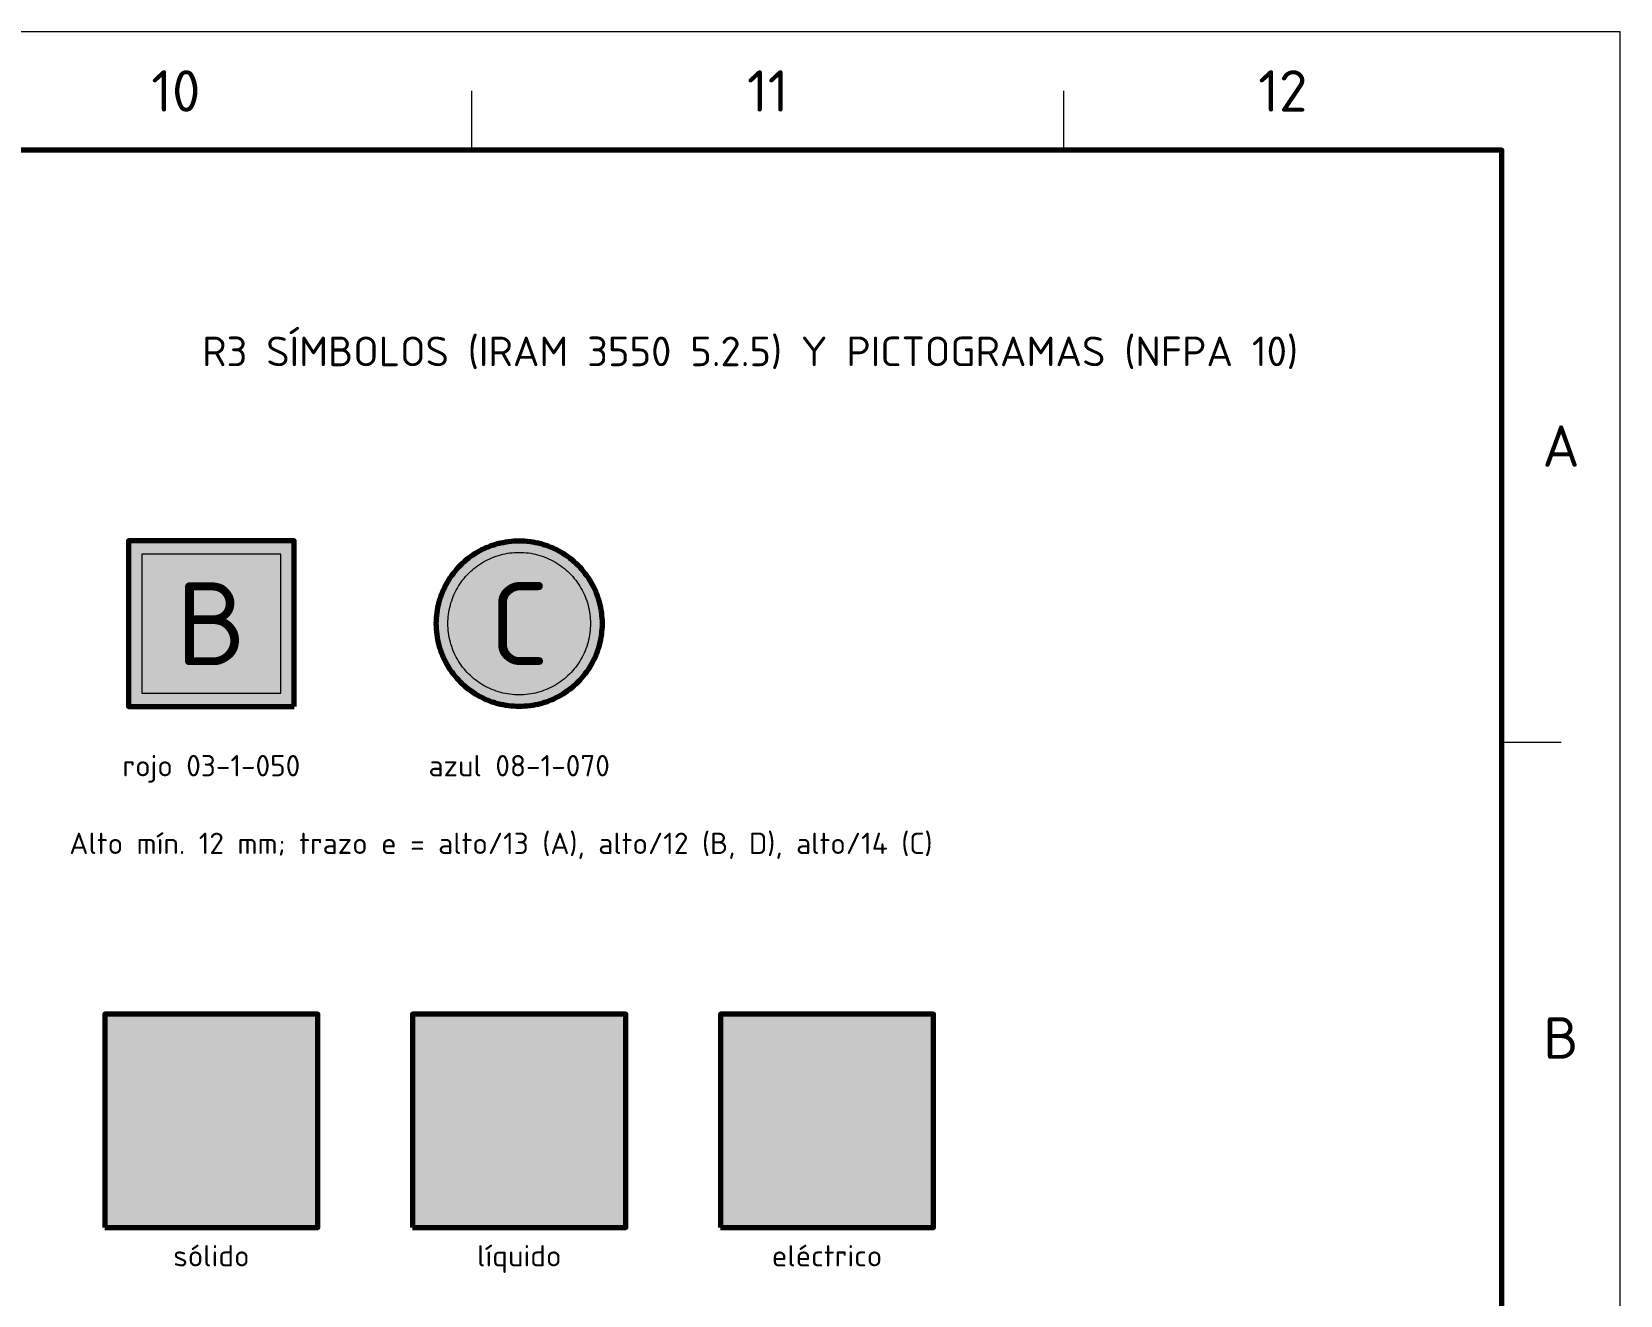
# Model space of a CAD drawing. Header units: millimetres. Extents: x 0 to 2208, y 0 to 420.
# Drawn here: x 2073.8 to 2208, y 313.3 to 420 of the extents above; entities that cross this region are included whole.
import ezdxf
from ezdxf.enums import TextEntityAlignment as Align

# ---------------------------------------------------------------- set-up
doc = ezdxf.new("R2010")
doc.units = ezdxf.units.MM
for name, color, linetype, lineweight in [('01-VISIBLE', 7, 'CONTINUOUS', 70), ('06-TEXTO', 7, 'CONTINUOUS', 25), ('07-RECUADRO', 7, 'CONTINUOUS', 70), ('08-FINA', 5, 'CONTINUOUS', 18), ('13-GRAFICA', 30, 'CONTINUOUS', 18)]:
    doc.layers.add(name, color=color, linetype=linetype, lineweight=lineweight)
doc.styles.add('ISO3098', font='isocpeur.ttf')

msp = doc.modelspace()

# ---------------------------------------------------------------- hatches: boundary and pattern name
at = {"layer": '13-GRAFICA', "true_color": 0xc81e2d}
h = msp.add_hatch(color=7, dxfattribs=at)
h.dxf.hatch_style = 1
h.paths.add_polyline_path([(2096, 363), (2096, 377), (2082, 377), (2082, 363)])
at = {"layer": '13-GRAFICA', "true_color": 0x005eaa}
h = msp.add_hatch(color=7, dxfattribs=at)
h.dxf.hatch_style = 1
h.paths.add_polyline_path([(2122, 370), (2121.996, 369.771), (2121.985, 369.542), (2121.966, 369.314), (2121.94, 369.086), (2121.907, 368.86), (2121.865, 368.634), (2121.817, 368.41), (2121.761, 368.188), (2121.699, 367.968), (2121.629, 367.75), (2121.551, 367.534), (2121.467, 367.321), (2121.376, 367.111), (2121.278, 366.904), (2121.173, 366.7), (2121.062, 366.5), (2120.944, 366.304), (2120.82, 366.111), (2120.69, 365.923), (2120.553, 365.739), (2120.411, 365.559), (2120.263, 365.385), (2120.109, 365.215), (2119.95, 365.05), (2119.785, 364.891), (2119.615, 364.737), (2119.441, 364.589), (2119.261, 364.447), (2119.077, 364.31), (2118.889, 364.18), (2118.696, 364.056), (2118.5, 363.938), (2118.3, 363.827), (2118.096, 363.722), (2117.889, 363.624), (2117.679, 363.533), (2117.466, 363.449), (2117.25, 363.371), (2117.032, 363.301), (2116.812, 363.239), (2116.59, 363.183), (2116.366, 363.135), (2116.14, 363.093), (2115.914, 363.06), (2115.686, 363.034), (2115.458, 363.015), (2115.229, 363.004), (2115, 363), (2114.771, 363.004), (2114.542, 363.015), (2114.314, 363.034), (2114.086, 363.06), (2113.86, 363.093), (2113.634, 363.135), (2113.41, 363.183), (2113.188, 363.239), (2112.968, 363.301), (2112.75, 363.371), (2112.534, 363.449), (2112.321, 363.533), (2112.111, 363.624), (2111.904, 363.722), (2111.7, 363.827), (2111.5, 363.938), (2111.304, 364.056), (2111.111, 364.18), (2110.923, 364.31), (2110.739, 364.447), (2110.559, 364.589), (2110.385, 364.737), (2110.215, 364.891), (2110.05, 365.05), (2109.891, 365.215), (2109.737, 365.385), (2109.589, 365.559), (2109.447, 365.739), (2109.31, 365.923), (2109.18, 366.111), (2109.056, 366.304), (2108.938, 366.5), (2108.827, 366.7), (2108.722, 366.904), (2108.624, 367.111), (2108.533, 367.321), (2108.449, 367.534), (2108.371, 367.75), (2108.301, 367.968), (2108.239, 368.188), (2108.183, 368.41), (2108.135, 368.634), (2108.093, 368.86), (2108.06, 369.086), (2108.034, 369.314), (2108.015, 369.542), (2108.004, 369.771), (2108, 370), (2108.004, 370.229), (2108.015, 370.458), (2108.034, 370.686), (2108.06, 370.914), (2108.093, 371.14), (2108.135, 371.366), (2108.183, 371.59), (2108.239, 371.812), (2108.301, 372.032), (2108.371, 372.25), (2108.449, 372.466), (2108.533, 372.679), (2108.624, 372.889), (2108.722, 373.096), (2108.827, 373.3), (2108.938, 373.5), (2109.056, 373.696), (2109.18, 373.889), (2109.31, 374.077), (2109.447, 374.261), (2109.589, 374.441), (2109.737, 374.615), (2109.891, 374.785), (2110.05, 374.95), (2110.215, 375.109), (2110.385, 375.263), (2110.559, 375.411), (2110.739, 375.553), (2110.923, 375.69), (2111.111, 375.82), (2111.304, 375.944), (2111.5, 376.062), (2111.7, 376.173), (2111.904, 376.278), (2112.111, 376.376), (2112.321, 376.467), (2112.534, 376.551), (2112.75, 376.629), (2112.968, 376.699), (2113.188, 376.761), (2113.41, 376.817), (2113.634, 376.865), (2113.86, 376.907), (2114.086, 376.94), (2114.314, 376.966), (2114.542, 376.985), (2114.771, 376.996), (2115, 377), (2115.229, 376.996), (2115.458, 376.985), (2115.686, 376.966), (2115.914, 376.94), (2116.14, 376.907), (2116.366, 376.865), (2116.59, 376.817), (2116.812, 376.761), (2117.032, 376.699), (2117.25, 376.629), (2117.466, 376.551), (2117.679, 376.467), (2117.889, 376.376), (2118.096, 376.278), (2118.3, 376.173), (2118.5, 376.062), (2118.696, 375.944), (2118.889, 375.82), (2119.077, 375.69), (2119.261, 375.553), (2119.441, 375.411), (2119.615, 375.263), (2119.785, 375.109), (2119.95, 374.95), (2120.109, 374.785), (2120.263, 374.615), (2120.411, 374.441), (2120.553, 374.261), (2120.69, 374.077), (2120.82, 373.889), (2120.944, 373.696), (2121.062, 373.5), (2121.173, 373.3), (2121.278, 373.096), (2121.376, 372.889), (2121.467, 372.679), (2121.551, 372.466), (2121.629, 372.25), (2121.699, 372.032), (2121.761, 371.812), (2121.817, 371.59), (2121.865, 371.366), (2121.907, 371.14), (2121.94, 370.914), (2121.966, 370.686), (2121.985, 370.458), (2121.996, 370.229)])
at = {"layer": '13-GRAFICA', "true_color": 0x191919}
h = msp.add_hatch(color=7, dxfattribs=at)
h.dxf.hatch_style = 1
h.paths.add_polyline_path([(2098, 319), (2098, 337), (2080, 337), (2080, 319)])
at = {"layer": '13-GRAFICA', "true_color": 0xc81e2d}
h = msp.add_hatch(color=7, dxfattribs=at)
h.dxf.hatch_style = 1
h.paths.add_polyline_path([(2080, 335.218), (2080, 337), (2081.782, 337), (2098, 320.782), (2098, 319), (2096.218, 319)])
at = {"layer": '13-GRAFICA', "true_color": 0x005eaa}
h = msp.add_hatch(color=7, dxfattribs=at)
h.dxf.hatch_style = 1
h.paths.add_polyline_path([(2124, 319), (2124, 337), (2106, 337), (2106, 319)])
h = msp.add_hatch(color=7, dxfattribs=at)
h.dxf.hatch_style = 1
h.paths.add_polyline_path([(2150, 319), (2150, 337), (2132, 337), (2132, 319)])
at = {"layer": '13-GRAFICA', "true_color": 0xffffff}
h = msp.add_hatch(color=7, dxfattribs=at)
h.dxf.hatch_style = 1
h.paths.add_polyline_path([(2141.845, 326.656), (2141.819, 326.663), (2141.793, 326.672), (2141.768, 326.684), (2141.745, 326.699), (2141.723, 326.716), (2141.704, 326.735), (2141.686, 326.756), (2141.67, 326.778), (2141.657, 326.802), (2141.646, 326.828), (2140.926, 328.808), (2140.918, 328.834), (2140.913, 328.861), (2140.91, 328.888), (2140.91, 328.915), (2140.913, 328.943), (2140.919, 328.97), (2140.928, 328.996), (2140.939, 329.021), (2141.839, 330.821), (2141.851, 330.844), (2141.867, 330.865), (2141.884, 330.885), (2141.903, 330.904), (2141.923, 330.92), (2141.946, 330.934), (2141.969, 330.946), (2141.994, 330.956), (2142.019, 330.963), (2142.045, 330.968), (2142.071, 330.97), (2142.098, 330.969), (2142.124, 330.966), (2142.15, 330.961), (2142.175, 330.953), (2142.199, 330.942), (2142.222, 330.93), (2142.244, 330.915), (2142.264, 330.898), (2142.282, 330.879), (2142.299, 330.858), (2142.313, 330.836), (2142.609, 330.329), (2143.168, 332.565), (2143.176, 332.591), (2143.186, 332.616), (2143.199, 332.639), (2143.213, 332.661), (2143.23, 332.682), (2143.249, 332.701), (2143.27, 332.717), (2143.292, 332.732), (2143.316, 332.745), (2143.34, 332.755), (2143.366, 332.762), (2143.392, 332.767), (2143.419, 332.77), (2143.445, 332.77), (2143.472, 332.767), (2143.498, 332.761), (2143.523, 332.753), (2143.548, 332.743), (2143.571, 332.73), (2143.593, 332.715), (2143.614, 332.698), (2143.632, 332.679), (2143.649, 332.658), (2144.407, 331.609), (2144.872, 335.949), (2144.876, 335.975), (2144.883, 336.001), (2144.892, 336.027), (2144.904, 336.051), (2144.918, 336.074), (2144.934, 336.095), (2144.953, 336.115), (2144.973, 336.132), (2144.995, 336.148), (2145.019, 336.161), (2145.043, 336.172), (2145.069, 336.18), (2145.095, 336.186), (2145.122, 336.189), (2145.149, 336.19), (2145.176, 336.188), (2145.202, 336.183), (2145.228, 336.175), (2145.253, 336.165), (2145.277, 336.153), (2145.3, 336.138), (2145.32, 336.121), (2145.34, 336.102), (2145.357, 336.081), (2145.372, 336.059), (2145.384, 336.035), (2145.395, 336.01), (2145.402, 335.984), (2146.236, 332.572), (2146.708, 333.359), (2146.723, 333.381), (2146.74, 333.401), (2146.759, 333.42), (2146.779, 333.437), (2146.801, 333.452), (2146.825, 333.464), (2146.849, 333.474), (2146.875, 333.482), (2146.901, 333.487), (2146.927, 333.49), (2146.953, 333.49), (2146.98, 333.487), (2147.006, 333.482), (2147.031, 333.474), (2147.056, 333.464), (2147.079, 333.452), (2147.101, 333.437), (2147.121, 333.42), (2147.14, 333.401), (2147.157, 333.381), (2147.172, 333.359), (2147.184, 333.335), (2147.194, 333.311), (2147.202, 333.285), (2148.102, 329.685), (2148.107, 329.662), (2148.109, 329.638), (2148.11, 329.614), (2148.108, 329.591), (2148.105, 329.567), (2147.565, 326.867), (2147.558, 326.841), (2147.549, 326.816), (2147.538, 326.793), (2147.524, 326.77), (2147.509, 326.749), (2147.491, 326.729), (2147.471, 326.711), (2147.45, 326.695), (2147.427, 326.682), (2147.403, 326.671), (2147.378, 326.662), (2147.353, 326.655), (2147.326, 326.651), (2147.3, 326.65), (2141.9, 326.65), (2141.873, 326.651)])
h = msp.add_hatch(color=7, dxfattribs=at)
h.dxf.hatch_style = 1
h.paths.add_polyline_path([(2082.337, 328.53), (2082.318, 328.535), (2082.299, 328.542), (2082.281, 328.55), (2082.264, 328.561), (2082.249, 328.573), (2082.235, 328.587), (2082.222, 328.602), (2082.211, 328.618), (2082.201, 328.635), (2082.193, 328.654), (2081.675, 330.079), (2081.669, 330.098), (2081.665, 330.117), (2081.663, 330.137), (2081.664, 330.157), (2081.666, 330.176), (2081.67, 330.196), (2081.676, 330.214), (2081.684, 330.233), (2082.332, 331.529), (2082.341, 331.545), (2082.352, 331.561), (2082.364, 331.575), (2082.378, 331.588), (2082.393, 331.6), (2082.409, 331.61), (2082.426, 331.619), (2082.443, 331.626), (2082.462, 331.631), (2082.48, 331.634), (2082.499, 331.636), (2082.518, 331.636), (2082.537, 331.633), (2082.556, 331.629), (2082.574, 331.624), (2082.591, 331.616), (2082.608, 331.607), (2082.624, 331.596), (2082.638, 331.584), (2082.651, 331.57), (2082.663, 331.555), (2082.674, 331.54), (2082.886, 331.175), (2083.289, 332.785), (2083.295, 332.803), (2083.302, 332.821), (2083.311, 332.838), (2083.322, 332.854), (2083.334, 332.868), (2083.347, 332.882), (2083.362, 332.894), (2083.378, 332.905), (2083.395, 332.914), (2083.413, 332.921), (2083.431, 332.926), (2083.45, 332.93), (2083.469, 332.932), (2083.489, 332.932), (2083.508, 332.93), (2083.526, 332.926), (2083.545, 332.92), (2083.562, 332.913), (2083.579, 332.903), (2083.595, 332.892), (2083.61, 332.88), (2083.623, 332.866), (2083.635, 332.851), (2084.181, 332.096), (2084.516, 335.221), (2084.519, 335.24), (2084.523, 335.259), (2084.53, 335.277), (2084.539, 335.294), (2084.549, 335.311), (2084.561, 335.326), (2084.574, 335.34), (2084.589, 335.353), (2084.605, 335.364), (2084.621, 335.374), (2084.639, 335.382), (2084.658, 335.388), (2084.677, 335.392), (2084.696, 335.394), (2084.715, 335.394), (2084.735, 335.393), (2084.754, 335.389), (2084.772, 335.384), (2084.79, 335.376), (2084.807, 335.367), (2084.824, 335.357), (2084.839, 335.345), (2084.853, 335.331), (2084.865, 335.316), (2084.876, 335.3), (2084.885, 335.283), (2084.892, 335.265), (2084.898, 335.246), (2085.498, 332.789), (2085.838, 333.356), (2085.849, 333.372), (2085.861, 333.387), (2085.874, 333.4), (2085.889, 333.412), (2085.905, 333.423), (2085.922, 333.432), (2085.939, 333.439), (2085.958, 333.445), (2085.976, 333.448), (2085.995, 333.45), (2086.014, 333.45), (2086.033, 333.448), (2086.052, 333.445), (2086.07, 333.439), (2086.088, 333.432), (2086.105, 333.423), (2086.121, 333.412), (2086.135, 333.4), (2086.149, 333.386), (2086.161, 333.372), (2086.172, 333.356), (2086.181, 333.339), (2086.188, 333.321), (2086.193, 333.303), (2086.841, 330.711), (2086.845, 330.694), (2086.847, 330.677), (2086.847, 330.66), (2086.846, 330.643), (2086.843, 330.626), (2086.455, 328.682), (2086.45, 328.663), (2086.444, 328.645), (2086.435, 328.628), (2086.426, 328.612), (2086.414, 328.597), (2086.401, 328.582), (2086.387, 328.57), (2086.372, 328.558), (2086.356, 328.549), (2086.338, 328.54), (2086.32, 328.534), (2086.302, 328.529), (2086.283, 328.527), (2086.264, 328.526), (2082.376, 328.526), (2082.356, 328.527)])
h = msp.add_hatch(color=7, dxfattribs=at)
h.dxf.hatch_style = 1
h.paths.add_polyline_path([(2122.564, 320.996), (2122.131, 320.84), (2121.549, 320.704), (2120.84, 320.592), (2120.031, 320.509), (2119.153, 320.457), (2118.24, 320.44), (2117.327, 320.457), (2116.449, 320.509), (2115.64, 320.592), (2114.931, 320.704), (2114.349, 320.84), (2113.916, 320.996), (2113.65, 321.164), (2113.56, 321.34), (2113.65, 321.516), (2113.916, 321.684), (2114.316, 321.828), (2113.56, 323.906), (2113.56, 321.52), (2107.44, 321.52), (2107.44, 326.56), (2110.68, 329.44), (2113.56, 329.44), (2113.56, 324.959), (2114.595, 327.029), (2114.612, 327.059), (2114.632, 327.088), (2114.654, 327.114), (2114.68, 327.138), (2114.707, 327.16), (2114.736, 327.179), (2114.767, 327.195), (2114.8, 327.207), (2114.833, 327.217), (2114.867, 327.223), (2114.902, 327.226), (2114.937, 327.225), (2114.972, 327.221), (2115.006, 327.214), (2115.039, 327.203), (2115.071, 327.19), (2115.101, 327.173), (2115.13, 327.153), (2115.156, 327.13), (2115.181, 327.106), (2115.202, 327.078), (2115.221, 327.049), (2115.612, 326.38), (2116.35, 329.332), (2116.36, 329.366), (2116.374, 329.398), (2116.39, 329.429), (2116.41, 329.458), (2116.432, 329.486), (2116.457, 329.51), (2116.484, 329.533), (2116.514, 329.552), (2116.545, 329.568), (2116.577, 329.582), (2116.611, 329.592), (2116.646, 329.598), (2116.681, 329.602), (2116.716, 329.601), (2116.751, 329.598), (2116.785, 329.591), (2116.819, 329.58), (2116.851, 329.566), (2116.882, 329.549), (2116.911, 329.53), (2116.938, 329.507), (2116.963, 329.482), (2116.985, 329.454), (2117.985, 328.069), (2118.598, 333.798), (2118.604, 333.833), (2118.613, 333.867), (2118.625, 333.901), (2118.641, 333.933), (2118.66, 333.963), (2118.682, 333.991), (2118.706, 334.017), (2118.733, 334.04), (2118.762, 334.061), (2118.793, 334.078), (2118.825, 334.093), (2118.859, 334.104), (2118.894, 334.111), (2118.929, 334.116), (2118.965, 334.116), (2119, 334.113), (2119.035, 334.107), (2119.069, 334.097), (2119.102, 334.084), (2119.134, 334.067), (2119.163, 334.048), (2119.191, 334.025), (2119.216, 334), (2119.239, 333.973), (2119.259, 333.943), (2119.275, 333.912), (2119.289, 333.879), (2119.299, 333.845), (2120.4, 329.341), (2121.023, 330.379), (2121.043, 330.408), (2121.065, 330.435), (2121.09, 330.46), (2121.117, 330.482), (2121.146, 330.502), (2121.177, 330.518), (2121.209, 330.532), (2121.242, 330.542), (2121.277, 330.549), (2121.311, 330.552), (2121.346, 330.552), (2121.381, 330.549), (2121.416, 330.542), (2121.449, 330.532), (2121.481, 330.518), (2121.512, 330.502), (2121.541, 330.482), (2121.568, 330.46), (2121.593, 330.435), (2121.615, 330.408), (2121.635, 330.379), (2121.651, 330.348), (2121.664, 330.316), (2121.675, 330.282), (2122.863, 325.53), (2122.869, 325.5), (2122.872, 325.468), (2122.873, 325.437), (2122.871, 325.405), (2122.866, 325.374), (2122.158, 321.831), (2122.564, 321.684), (2122.83, 321.516), (2122.92, 321.34), (2122.83, 321.164)])
h = msp.add_hatch(color=7, dxfattribs=at)
h.dxf.hatch_style = 1
h.paths.add_polyline_path([(2092.556, 328.759), (2093.095, 333.793), (2093.1, 333.824), (2093.108, 333.854), (2093.119, 333.884), (2093.132, 333.912), (2093.149, 333.938), (2093.168, 333.963), (2093.189, 333.986), (2093.213, 334.006), (2093.239, 334.024), (2093.266, 334.04), (2093.294, 334.052), (2093.324, 334.062), (2093.355, 334.069), (2093.364, 334.07), (2093.364, 323.007), (2092.196, 323.007), (2092.196, 329.257)])
h = msp.add_hatch(color=7, dxfattribs=at)
h.dxf.hatch_style = 1
h.paths.add_polyline_path([(2093.386, 334.073), (2093.417, 334.073), (2093.448, 334.07), (2093.479, 334.065), (2093.509, 334.056), (2093.538, 334.044), (2093.565, 334.03), (2093.591, 334.013), (2093.616, 333.993), (2093.638, 333.971), (2093.658, 333.947), (2093.675, 333.921), (2093.69, 333.893), (2093.702, 333.864), (2093.711, 333.834), (2094.678, 329.876), (2095.226, 330.789), (2095.243, 330.815), (2095.262, 330.838), (2095.284, 330.86), (2095.308, 330.88), (2095.334, 330.897), (2095.361, 330.911), (2095.389, 330.923), (2095.418, 330.932), (2095.449, 330.938), (2095.479, 330.941), (2095.51, 330.941), (2095.54, 330.938), (2095.571, 330.932), (2095.6, 330.923), (2095.628, 330.911), (2095.656, 330.897), (2095.681, 330.879), (2095.705, 330.86), (2095.727, 330.838), (2095.746, 330.814), (2095.763, 330.789), (2095.778, 330.762), (2095.789, 330.733), (2095.798, 330.704), (2096.842, 326.528), (2096.848, 326.501), (2096.851, 326.473), (2096.852, 326.446), (2096.85, 326.418), (2096.846, 326.391), (2096.275, 323.537), (2096.597, 322.543), (2095.11, 322.06), (2096.597, 321.577), (2096.153, 320.207), (2093.364, 321.113), (2093.364, 323.007), (2093.364, 334.07)])
h = msp.add_hatch(color=7, dxfattribs=at)
h.dxf.hatch_style = 1
h.paths.add_polyline_path([(2089.407, 320.207), (2088.963, 321.577), (2090.45, 322.06), (2088.963, 322.543), (2089.262, 323.465), (2088.518, 325.51), (2088.509, 325.54), (2088.503, 325.571), (2088.5, 325.603), (2088.5, 325.635), (2088.504, 325.666), (2088.51, 325.697), (2088.52, 325.728), (2088.533, 325.757), (2089.577, 327.845), (2089.592, 327.872), (2089.609, 327.897), (2089.629, 327.92), (2089.651, 327.941), (2089.675, 327.96), (2089.701, 327.976), (2089.728, 327.99), (2089.757, 328.002), (2089.786, 328.01), (2089.816, 328.015), (2089.847, 328.018), (2089.877, 328.017), (2089.908, 328.014), (2089.938, 328.007), (2089.967, 327.998), (2089.995, 327.986), (2090.022, 327.971), (2090.047, 327.954), (2090.07, 327.934), (2090.092, 327.912), (2090.111, 327.888), (2090.127, 327.863), (2090.47, 327.275), (2091.119, 329.869), (2091.128, 329.898), (2091.14, 329.927), (2091.154, 329.954), (2091.172, 329.98), (2091.191, 330.004), (2091.213, 330.025), (2091.237, 330.045), (2091.263, 330.062), (2091.29, 330.077), (2091.319, 330.088), (2091.348, 330.097), (2091.379, 330.103), (2091.41, 330.106), (2091.441, 330.105), (2091.471, 330.102), (2091.502, 330.096), (2091.531, 330.087), (2091.559, 330.075), (2091.587, 330.06), (2091.612, 330.042), (2091.636, 330.022), (2091.657, 330), (2091.677, 329.976), (2092.196, 329.257), (2092.196, 323.007), (2092.196, 321.113)])
h = msp.add_hatch(color=7, dxfattribs=at)
h.dxf.hatch_style = 1
h.paths.add_polyline_path([(2105.918, 329.946), (2107.098, 330.772), (2108.956, 328.118), (2107.777, 327.292)])
h = msp.add_hatch(color=7, dxfattribs=at)
h.dxf.hatch_style = 1
h.paths.add_polyline_path([(2133.08, 321.52), (2133.08, 329.08), (2135.06, 329.08), (2135.06, 326.92), (2135.06, 324.4), (2135.06, 321.52)])
h = msp.add_hatch(color=7, dxfattribs=at)
h.dxf.hatch_style = 1
h.paths.add_polyline_path([(2135.78, 329.08), (2135.78, 326.92), (2135.06, 326.92), (2135.06, 329.08)])
h = msp.add_hatch(color=7, dxfattribs=at)
h.dxf.hatch_style = 1
h.paths.add_polyline_path([(2135.78, 321.52), (2135.78, 324.4), (2135.78, 326.92), (2135.78, 329.08), (2137.22, 329.08), (2137.22, 326.92), (2137.22, 324.4), (2137.22, 321.52)])
h = msp.add_hatch(color=7, dxfattribs=at)
h.dxf.hatch_style = 1
h.paths.add_polyline_path([(2137.94, 329.08), (2137.94, 326.92), (2137.22, 326.92), (2137.22, 329.08)])
h = msp.add_hatch(color=7, dxfattribs=at)
h.dxf.hatch_style = 1
h.paths.add_polyline_path([(2139.92, 321.52), (2137.94, 321.52), (2137.94, 324.4), (2137.94, 326.92), (2137.94, 329.08), (2139.92, 329.08)])
h = msp.add_hatch(color=7, dxfattribs=at)
h.dxf.hatch_style = 1
h.paths.add_polyline_path([(2087.74, 328.36), (2086.84, 321.52), (2081.8, 321.52), (2080.9, 328.36)])
h = msp.add_hatch(color=7, dxfattribs=at)
h.dxf.hatch_style = 1
h.paths.add_polyline_path([(2148.27, 320.433), (2148.305, 320.424), (2148.338, 320.413), (2148.37, 320.397), (2148.4, 320.379), (2148.428, 320.358), (2148.455, 320.335), (2148.478, 320.308), (2148.499, 320.28), (2148.517, 320.25), (2148.533, 320.218), (2148.544, 320.185), (2148.553, 320.15), (2148.558, 320.115), (2148.56, 320.08), (2148.558, 320.045), (2148.553, 320.01), (2148.544, 319.975), (2148.533, 319.942), (2148.517, 319.91), (2148.499, 319.88), (2148.478, 319.852), (2148.455, 319.825), (2148.428, 319.802), (2148.4, 319.781), (2148.37, 319.763), (2148.338, 319.747), (2148.305, 319.736), (2148.27, 319.727), (2148.235, 319.722), (2148.2, 319.72), (2144.24, 319.72), (2144.205, 319.722), (2144.17, 319.727), (2144.135, 319.736), (2144.102, 319.747), (2144.07, 319.763), (2144.04, 319.781), (2144.012, 319.802), (2143.985, 319.825), (2143.962, 319.852), (2143.941, 319.88), (2143.923, 319.91), (2143.907, 319.942), (2143.896, 319.975), (2143.887, 320.01), (2143.882, 320.045), (2143.88, 320.08), (2143.88, 321.52), (2142.08, 321.52), (2142.08, 324.76), (2142.8, 324.76), (2142.8, 326.56), (2143.34, 326.56), (2143.34, 324.76), (2145.14, 324.76), (2145.14, 326.56), (2145.68, 326.56), (2145.68, 324.76), (2146.4, 324.76), (2146.4, 321.52), (2144.6, 321.52), (2144.6, 320.44), (2148.2, 320.44), (2148.235, 320.438)])
h = msp.add_hatch(color=7, dxfattribs=at)
h.dxf.hatch_style = 1
h.paths.add_polyline_path([(2135.06, 321.52), (2135.06, 324.4), (2135.78, 324.4), (2135.78, 321.52)])
h = msp.add_hatch(color=7, dxfattribs=at)
h.dxf.hatch_style = 1
h.paths.add_polyline_path([(2137.22, 321.52), (2137.22, 324.4), (2137.94, 324.4), (2137.94, 321.52)])
h = msp.add_hatch(color=7, dxfattribs=at)
h.dxf.hatch_style = 1
h.paths.add_polyline_path([(2092.196, 321.113), (2092.196, 323.007), (2092.78, 322.817), (2093.364, 323.007), (2093.364, 321.113), (2092.78, 321.303)])

# ---------------------------------------------------------------- linework, layer by layer
at = {"layer": '01-VISIBLE'}
for points in [[(2096, 363), (2096, 377), (2082, 377), (2082, 363)], [(2122, 370), (2121.996, 369.771), (2121.985, 369.542), (2121.966, 369.314), (2121.94, 369.086), (2121.907, 368.86), (2121.865, 368.634), (2121.817, 368.41), (2121.761, 368.188), (2121.699, 367.968), (2121.629, 367.75), (2121.551, 367.534), (2121.467, 367.321), (2121.376, 367.111), (2121.278, 366.904), (2121.173, 366.7), (2121.062, 366.5), (2120.944, 366.304), (2120.82, 366.111), (2120.69, 365.923), (2120.553, 365.739), (2120.411, 365.559), (2120.263, 365.385), (2120.109, 365.215), (2119.95, 365.05), (2119.785, 364.891), (2119.615, 364.737), (2119.441, 364.589), (2119.261, 364.447), (2119.077, 364.31), (2118.889, 364.18), (2118.696, 364.056), (2118.5, 363.938), (2118.3, 363.827), (2118.096, 363.722), (2117.889, 363.624), (2117.679, 363.533), (2117.466, 363.449), (2117.25, 363.371), (2117.032, 363.301), (2116.812, 363.239), (2116.59, 363.183), (2116.366, 363.135), (2116.14, 363.093), (2115.914, 363.06), (2115.686, 363.034), (2115.458, 363.015), (2115.229, 363.004), (2115, 363), (2114.771, 363.004), (2114.542, 363.015), (2114.314, 363.034), (2114.086, 363.06), (2113.86, 363.093), (2113.634, 363.135), (2113.41, 363.183), (2113.188, 363.239), (2112.968, 363.301), (2112.75, 363.371), (2112.534, 363.449), (2112.321, 363.533), (2112.111, 363.624), (2111.904, 363.722), (2111.7, 363.827), (2111.5, 363.938), (2111.304, 364.056), (2111.111, 364.18), (2110.923, 364.31), (2110.739, 364.447), (2110.559, 364.589), (2110.385, 364.737), (2110.215, 364.891), (2110.05, 365.05), (2109.891, 365.215), (2109.737, 365.385), (2109.589, 365.559), (2109.447, 365.739), (2109.31, 365.923), (2109.18, 366.111), (2109.056, 366.304), (2108.938, 366.5), (2108.827, 366.7), (2108.722, 366.904), (2108.624, 367.111), (2108.533, 367.321), (2108.449, 367.534), (2108.371, 367.75), (2108.301, 367.968), (2108.239, 368.188), (2108.183, 368.41), (2108.135, 368.634), (2108.093, 368.86), (2108.06, 369.086), (2108.034, 369.314), (2108.015, 369.542), (2108.004, 369.771), (2108, 370), (2108.004, 370.229), (2108.015, 370.458), (2108.034, 370.686), (2108.06, 370.914), (2108.093, 371.14), (2108.135, 371.366), (2108.183, 371.59), (2108.239, 371.812), (2108.301, 372.032), (2108.371, 372.25), (2108.449, 372.466), (2108.533, 372.679), (2108.624, 372.889), (2108.722, 373.096), (2108.827, 373.3), (2108.938, 373.5), (2109.056, 373.696), (2109.18, 373.889), (2109.31, 374.077), (2109.447, 374.261), (2109.589, 374.441), (2109.737, 374.615), (2109.891, 374.785), (2110.05, 374.95), (2110.215, 375.109), (2110.385, 375.263), (2110.559, 375.411), (2110.739, 375.553), (2110.923, 375.69), (2111.111, 375.82), (2111.304, 375.944), (2111.5, 376.062), (2111.7, 376.173), (2111.904, 376.278), (2112.111, 376.376), (2112.321, 376.467), (2112.534, 376.551), (2112.75, 376.629), (2112.968, 376.699), (2113.188, 376.761), (2113.41, 376.817), (2113.634, 376.865), (2113.86, 376.907), (2114.086, 376.94), (2114.314, 376.966), (2114.542, 376.985), (2114.771, 376.996), (2115, 377), (2115.229, 376.996), (2115.458, 376.985), (2115.686, 376.966), (2115.914, 376.94), (2116.14, 376.907), (2116.366, 376.865), (2116.59, 376.817), (2116.812, 376.761), (2117.032, 376.699), (2117.25, 376.629), (2117.466, 376.551), (2117.679, 376.467), (2117.889, 376.376), (2118.096, 376.278), (2118.3, 376.173), (2118.5, 376.062), (2118.696, 375.944), (2118.889, 375.82), (2119.077, 375.69), (2119.261, 375.553), (2119.441, 375.411), (2119.615, 375.263), (2119.785, 375.109), (2119.95, 374.95), (2120.109, 374.785), (2120.263, 374.615), (2120.411, 374.441), (2120.553, 374.261), (2120.69, 374.077), (2120.82, 373.889), (2120.944, 373.696), (2121.062, 373.5), (2121.173, 373.3), (2121.278, 373.096), (2121.376, 372.889), (2121.467, 372.679), (2121.551, 372.466), (2121.629, 372.25), (2121.699, 372.032), (2121.761, 371.812), (2121.817, 371.59), (2121.865, 371.366), (2121.907, 371.14), (2121.94, 370.914), (2121.966, 370.686), (2121.985, 370.458), (2121.996, 370.229)], [(2080, 319), (2098, 319), (2098, 337), (2080, 337)], [(2106, 319), (2124, 319), (2124, 337), (2106, 337)], [(2132, 319), (2150, 319), (2150, 337), (2132, 337)]]:
    msp.add_lwpolyline(points, close=True, dxfattribs=at)
at = {"layer": '07-RECUADRO'}
msp.add_lwpolyline([(1639, 10), (2198, 10), (2198, 410), (1639, 410)], close=True, dxfattribs=at)
at = {"layer": '08-FINA'}
for p, q in [((2111, 410), (2111, 415)), ((2161, 410), (2161, 415)), ((2198, 360), (2203, 360))]:
    msp.add_line(p, q, dxfattribs=at)
msp.add_lwpolyline([(1614, 0), (2208, 0), (2208, 420), (1614, 420)], close=True, dxfattribs=at)
at = {"layer": '13-GRAFICA', "true_color": 0xffffff}
for points in [[(2094.88, 364.12), (2094.88, 375.88), (2083.12, 375.88), (2083.12, 364.12)], [(2121.02, 370), (2121.017, 369.803), (2121.007, 369.606), (2120.991, 369.41), (2120.968, 369.214), (2120.94, 369.019), (2120.904, 368.826), (2120.863, 368.633), (2120.815, 368.442), (2120.761, 368.252), (2120.701, 368.065), (2120.634, 367.879), (2120.562, 367.696), (2120.483, 367.516), (2120.399, 367.337), (2120.309, 367.162), (2120.213, 366.99), (2120.112, 366.821), (2120.005, 366.655), (2119.893, 366.493), (2119.776, 366.335), (2119.654, 366.181), (2119.526, 366.031), (2119.394, 365.885), (2119.257, 365.743), (2119.115, 365.606), (2118.969, 365.474), (2118.819, 365.346), (2118.665, 365.224), (2118.507, 365.107), (2118.345, 364.995), (2118.179, 364.888), (2118.01, 364.787), (2117.838, 364.691), (2117.663, 364.601), (2117.484, 364.517), (2117.304, 364.438), (2117.121, 364.366), (2116.935, 364.299), (2116.748, 364.239), (2116.558, 364.185), (2116.367, 364.137), (2116.174, 364.096), (2115.981, 364.06), (2115.786, 364.032), (2115.59, 364.009), (2115.394, 363.993), (2115.197, 363.983), (2115, 363.98), (2114.803, 363.983), (2114.606, 363.993), (2114.41, 364.009), (2114.214, 364.032), (2114.019, 364.06), (2113.826, 364.096), (2113.633, 364.137), (2113.442, 364.185), (2113.252, 364.239), (2113.065, 364.299), (2112.879, 364.366), (2112.696, 364.438), (2112.516, 364.517), (2112.337, 364.601), (2112.162, 364.691), (2111.99, 364.787), (2111.821, 364.888), (2111.655, 364.995), (2111.493, 365.107), (2111.335, 365.224), (2111.181, 365.346), (2111.031, 365.474), (2110.885, 365.606), (2110.743, 365.743), (2110.606, 365.885), (2110.474, 366.031), (2110.346, 366.181), (2110.224, 366.335), (2110.107, 366.493), (2109.995, 366.655), (2109.888, 366.821), (2109.787, 366.99), (2109.691, 367.162), (2109.601, 367.337), (2109.517, 367.516), (2109.438, 367.696), (2109.366, 367.879), (2109.299, 368.065), (2109.239, 368.252), (2109.185, 368.442), (2109.137, 368.633), (2109.096, 368.826), (2109.06, 369.019), (2109.032, 369.214), (2109.009, 369.41), (2108.993, 369.606), (2108.983, 369.803), (2108.98, 370), (2108.983, 370.197), (2108.993, 370.394), (2109.009, 370.59), (2109.032, 370.786), (2109.06, 370.981), (2109.096, 371.174), (2109.137, 371.367), (2109.185, 371.558), (2109.239, 371.748), (2109.299, 371.935), (2109.366, 372.121), (2109.438, 372.304), (2109.517, 372.484), (2109.601, 372.663), (2109.691, 372.838), (2109.787, 373.01), (2109.888, 373.179), (2109.995, 373.345), (2110.107, 373.507), (2110.224, 373.665), (2110.346, 373.819), (2110.474, 373.969), (2110.606, 374.115), (2110.743, 374.257), (2110.885, 374.394), (2111.031, 374.526), (2111.181, 374.654), (2111.335, 374.776), (2111.493, 374.893), (2111.655, 375.005), (2111.821, 375.112), (2111.99, 375.213), (2112.162, 375.309), (2112.337, 375.399), (2112.516, 375.483), (2112.696, 375.562), (2112.879, 375.634), (2113.065, 375.701), (2113.252, 375.761), (2113.442, 375.815), (2113.633, 375.863), (2113.826, 375.904), (2114.019, 375.94), (2114.214, 375.968), (2114.41, 375.991), (2114.606, 376.007), (2114.803, 376.017), (2115, 376.02), (2115.197, 376.017), (2115.394, 376.007), (2115.59, 375.991), (2115.786, 375.968), (2115.981, 375.94), (2116.174, 375.904), (2116.367, 375.863), (2116.558, 375.815), (2116.748, 375.761), (2116.935, 375.701), (2117.121, 375.634), (2117.304, 375.562), (2117.484, 375.483), (2117.663, 375.399), (2117.838, 375.309), (2118.01, 375.213), (2118.179, 375.112), (2118.345, 375.005), (2118.507, 374.893), (2118.665, 374.776), (2118.819, 374.654), (2118.969, 374.526), (2119.115, 374.394), (2119.257, 374.257), (2119.394, 374.115), (2119.526, 373.969), (2119.654, 373.819), (2119.776, 373.665), (2119.893, 373.507), (2120.005, 373.345), (2120.112, 373.179), (2120.213, 373.01), (2120.309, 372.838), (2120.399, 372.663), (2120.483, 372.484), (2120.562, 372.304), (2120.634, 372.121), (2120.701, 371.935), (2120.761, 371.748), (2120.815, 371.558), (2120.863, 371.367), (2120.904, 371.174), (2120.94, 370.981), (2120.968, 370.786), (2120.991, 370.59), (2121.007, 370.394), (2121.017, 370.197)]]:
    msp.add_lwpolyline(points, close=True, dxfattribs=at)

# ---------------------------------------------------------------- texts
at = {"layer": '06-TEXTO', "style": 'ISO3098'}
for s, height, p in [('10', 3.5, (2086, 415)), ('11', 3.5, (2136, 415)), ('12', 3.5, (2179.5, 415)), ('R3 SÍMBOLOS (IRAM 3550 5.2.5) Y PICTOGRAMAS (NFPA 10)', 2.5, (2134.5, 393)), ('A', 3.5, (2203, 385)), ('rojo 03-1-050', 1.8, (2089, 358)), ('azul 08-1-070', 1.8, (2115, 358)), ('B', 3.5, (2203, 335))]:
    msp.add_text(s, height=height, dxfattribs=at).set_placement(p, align=Align.MIDDLE_CENTER)
msp.add_text('Alto mín. 12 mm; trazo e = alto/13 (A), alto/12 (B, D), alto/14 (C)', height=1.8, dxfattribs=at).set_placement((2077, 350), align=Align.BOTTOM_LEFT)
for s, p in [('sólido', (2089, 317.5)), ('líquido', (2115, 317.5)), ('eléctrico', (2141, 317.5))]:
    msp.add_text(s, height=1.8, dxfattribs=at).set_placement(p, align=Align.TOP_CENTER)
at = {"layer": '13-GRAFICA', "true_color": 0xffffff, "style": 'ISO3098'}
for s, p in [('B', (2089, 370)), ('C', (2115, 370))]:
    msp.add_text(s, height=7, dxfattribs=at).set_placement(p, align=Align.MIDDLE_CENTER)

doc.saveas('drawing.dxf')
